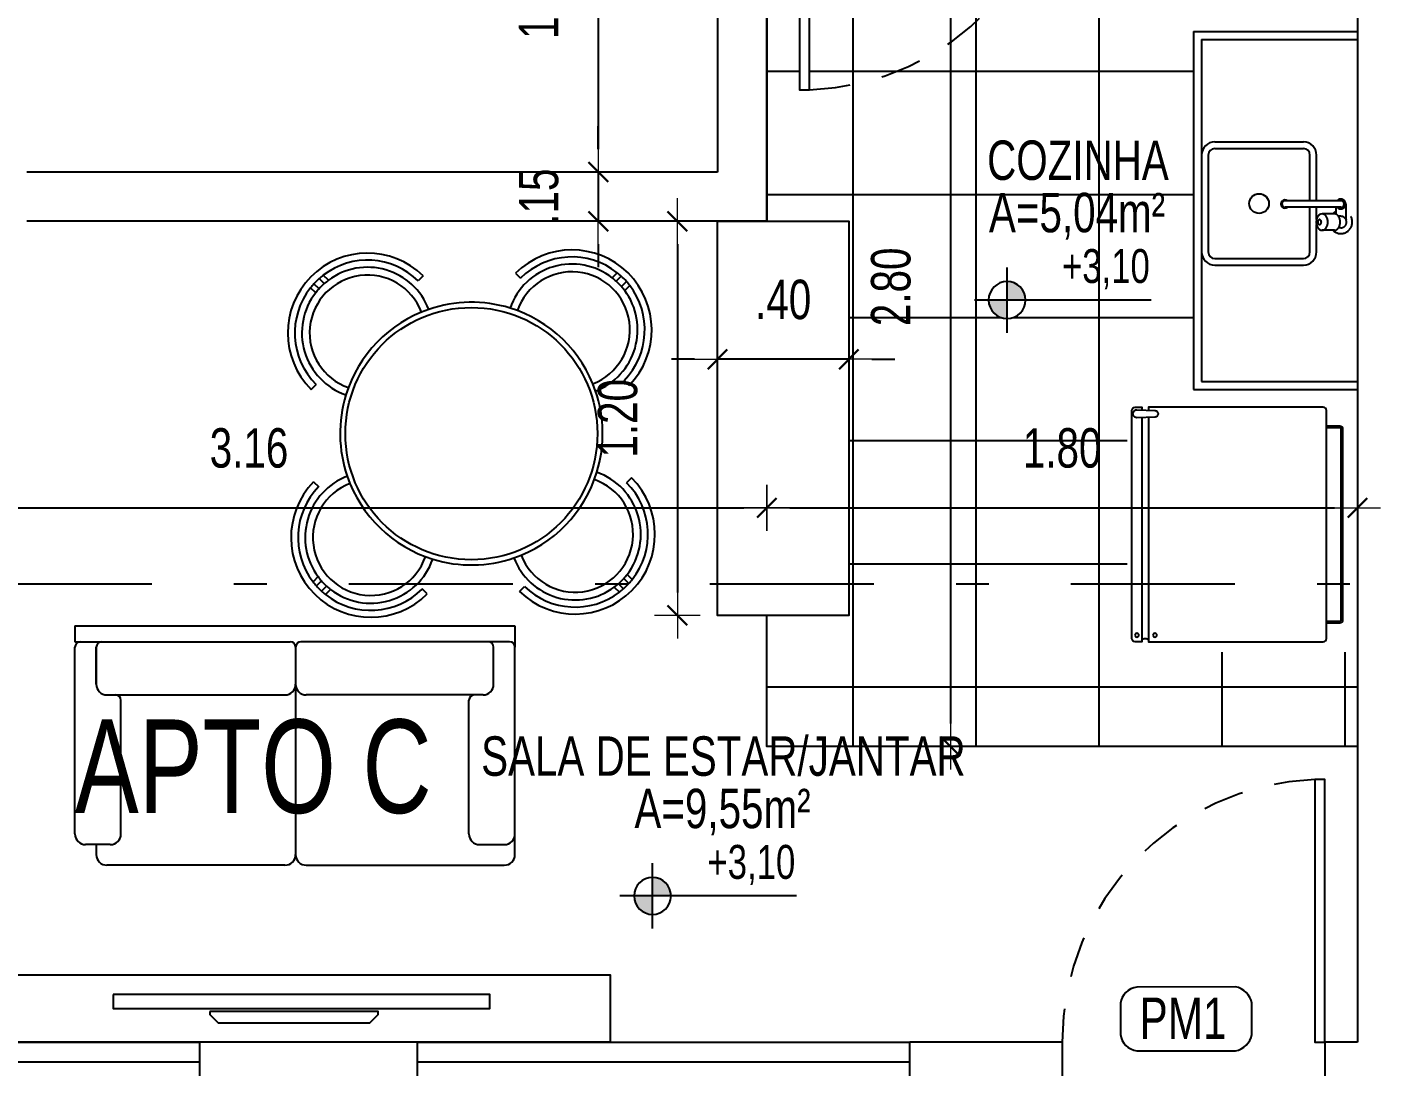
# Model space of a CAD drawing. Extents: x 425 to 531, y 796 to 840.
# Drawn here: x 441.046 to 445.171, y 816.908 to 820.074 of the extents above; entities that cross this region are included whole.
import ezdxf
from ezdxf.enums import TextEntityAlignment as Align

# ---------------------------------------------------------------- set-up
doc = ezdxf.new("R2010")
doc.units = 0
doc.header["$MEASUREMENT"] = 0
doc.header["$PDSIZE"] = -5
for name, pattern in [('CONTINU', [0]), ('DASHDOT', [1, 0.5, -0.25, 0, -0.25]), ('DASHED2', [0.375, 0.25, -0.125]), ('HIDDEN2', [0.1875, 0.125, -0.0625])]:
    doc.linetypes.add(name, pattern=pattern)
doc.layers.get('0').update_dxf_attribs({"linetype": 'CONTINUOUS'})
doc.layers.get('Defpoints').update_dxf_attribs({"linetype": 'CONTINUOUS'})
for name, color, linetype in [('01', 4, 'CONTINUOUS'), ('02', 8, 'CONTINUOUS'), ('AR-MOB', 252, 'CONTINUOUS'), ('COTA', 7, 'CONTINUOUS'), ('DIVERSOS', 1, 'CONTINUOUS'), ('E-txt-g', 3, 'CONTINUOUS'), ('E-TXT-Y', 2, 'CONTINUOUS'), ('LAYER7', 4, 'CONTINUOUS'), ('MÓVEIS', 233, 'CONTINUOUS')]:
    doc.layers.add(name, color=color, linetype=linetype)
for name, color, linetype, lineweight in [('E-Pen-C', 4, 'CONTINUOUS', 15), ('E-Pen-G', 3, 'CONTINUOUS', 30), ('E-Txt-W', 7, 'CONTINUOUS', 20)]:
    doc.layers.add(name, color=color, linetype=linetype, lineweight=lineweight)
doc.styles.add('F2', font='swisscl.ttf')
doc.styles.add('REG60', font='romans.shx', dxfattribs={"width": 0.8, "height": 0.15})
doc.styles.add('REG80', font='romans.shx', dxfattribs={"width": 0.8, "height": 0.2})
doc.dimstyles.new('DIMENSION-1', dxfattribs={"dimtxt": 0.11, "dimasz": 0.07, "dimexe": 1, "dimexo": 0, "dimgap": 0.12, "dimtad": 1, "dimzin": 7, "dimdsep": 46, "dimtxsty": 'F2', "dimblk1": 'TRACO', "dimblk2": 'TRACO', "dimsah": 1, "dimcen": 1, "dimse1": 1, "dimse2": 1, "dimclrd": 256, "dimclre": 256, "dimclrt": 6, "dimadec": 0, "dimazin": 0, "dimtfac": 1, "dimtix": 1, "dimtmove": 2, "dimatfit": 3, "dimldrblk": 'TRACO', "dimfxl": 1, "dimtolj": 1, "dimtzin": 0, "dimarcsym": 0})

# ---------------------------------------------------------------- blocks, each defined once
blk = doc.blocks.new('Mesa100_4')
at = {"layer": '01', "color": 8}
blk.add_circle((0, 0), 0.48, dxfattribs=at)
for centre, radius, start, end in [((-0.3955, 0.3832), 0.2205, 21.1088, 250.7034), ((-0.3955, 0.3832), 0.2771, 137.4499, 141.5942), ((-0.3955, 0.3832), 0.2771, 127.4996, 131.6623), ((-0.3955, 0.3832), 0.25, 126.5706, 131.1911), ((0.3832, 0.3955), 0.2205, 291.1088, 160.7034), ((0.3832, 0.3955), 0.25, 47.6067, 52.2022), ((0.3832, 0.3955), 0.2771, 47.4499, 51.5942), ((0.3832, 0.3955), 0.2771, 37.4996, 41.6623), ((-0.3955, 0.3832), 0.25, 137.6067, 142.2022), ((0.3832, 0.3955), 0.25, 36.5706, 41.1911), ((0, 0), 0.5, 108.9257, 162.8866), ((0, 0), 0.5, 18.9257, 72.8866), ((0, 0), 0.5, 288.9257, 342.8866), ((-0.3832, -0.3955), 0.2205, 111.1088, 340.7034), ((0, 0), 0.5, 198.9257, 252.8866), ((0.3955, -0.3832), 0.2205, 201.1088, 70.7034), ((-0.3832, -0.3955), 0.2771, 217.4996, 221.6623), ((-0.3832, -0.3955), 0.25, 216.5706, 221.1911), ((0.3955, -0.3832), 0.25, 317.6067, 322.2022), ((0.3955, -0.3832), 0.2771, 317.4499, 321.5942), ((-0.3832, -0.3955), 0.2771, 227.4499, 231.5942), ((-0.3832, -0.3955), 0.25, 227.6067, 232.2022), ((0.3955, -0.3832), 0.25, 306.5706, 311.1911), ((0.3955, -0.3832), 0.2771, 307.4996, 311.6623)]:
    blk.add_arc(centre, radius, start, end, dxfattribs=at)
at = {"layer": '02', "color": 8}
for p, q in [((-0.5801, 0.5517), (-0.5998, 0.5707)), ((-0.5601, 0.5713), (-0.5797, 0.5902)), ((-0.5444, 0.584), (-0.5642, 0.603)), ((-0.1835, 0.6007), (-0.2021, 0.5816)), ((0.1684, 0.6103), (0.1872, 0.5914)), ((0.5364, 0.593), (0.5553, 0.6126)), ((0.5517, 0.5801), (0.5707, 0.5998)), ((0.5713, 0.5601), (0.5902, 0.5797)), ((-0.593, 0.5364), (-0.6126, 0.5553)), ((0.584, 0.5444), (0.603, 0.5642)), ((-0.5455, 0.2291), (-0.545, 0.2296)), ((-0.6103, 0.1684), (-0.5914, 0.1872)), ((0.6007, 0.1835), (0.5816, 0.2021)), ((-0.6007, -0.1835), (-0.5816, -0.2021)), ((0.6103, -0.1684), (0.5914, -0.1872)), ((-0.584, -0.5444), (-0.603, -0.5642)), ((-0.5713, -0.5601), (-0.5902, -0.5797)), ((0.5801, -0.5517), (0.5998, -0.5707)), ((0.593, -0.5364), (0.6126, -0.5553)), ((-0.5517, -0.5801), (-0.5707, -0.5998)), ((-0.5364, -0.593), (-0.5553, -0.6126)), ((-0.1684, -0.6103), (-0.1872, -0.5914)), ((0.1835, -0.6007), (0.2021, -0.5816)), ((0.5444, -0.584), (0.5642, -0.603)), ((0.5601, -0.5713), (0.5797, -0.5902))]:
    blk.add_line(p, q, dxfattribs=at)
for centre, radius, start, end in [((-0.3955, 0.3832), 0.3037, 45.7426, 225), ((0.3832, 0.3955), 0.3037, 315.7426, 135), ((0.3832, 0.3955), 0.2771, 51.5942, 135), ((-0.3955, 0.3832), 0.2771, 45.7426, 127.4996), ((-0.3955, 0.3832), 0.25, 21.0509, 126.5706), ((0.3832, 0.3955), 0.25, 52.2022, 160.7613), ((-0.3955, 0.3832), 0.2771, 131.6623, 137.4499), ((-0.3955, 0.3832), 0.25, 131.1911, 137.6067), ((0.3832, 0.3955), 0.25, 41.1911, 47.6067), ((0.3832, 0.3955), 0.2771, 41.6623, 47.4499), ((-0.3955, 0.3832), 0.2771, 141.5942, 225), ((-0.3955, 0.3832), 0.25, 142.2022, 250.7613), ((0.3832, 0.3955), 0.25, 291.0509, 36.5706), ((0.3832, 0.3955), 0.2771, 315.7426, 37.4996), ((0, 0), 0.5, 72.8866, 108.9257), ((0, 0), 0.5, 342.8866, 18.9257), ((0, 0), 0.5, 162.8866, 198.9257), ((0.3955, -0.3832), 0.25, 322.2022, 70.7613), ((-0.3832, -0.3955), 0.3037, 135.7426, 315), ((-0.3832, -0.3955), 0.2771, 135.7426, 217.4996), ((-0.3832, -0.3955), 0.25, 111.0509, 216.5706), ((0.3955, -0.3832), 0.3037, 225.7426, 45), ((0.3955, -0.3832), 0.2771, 321.5942, 45), ((-0.3832, -0.3955), 0.25, 232.2022, 340.7613), ((0, 0), 0.5, 252.8866, 288.9257), ((0.3955, -0.3832), 0.25, 201.0509, 306.5706), ((-0.3832, -0.3955), 0.25, 221.1911, 227.6067), ((0.3955, -0.3832), 0.25, 311.1911, 317.6067), ((-0.3832, -0.3955), 0.2771, 221.6623, 227.4499), ((-0.3832, -0.3955), 0.2771, 231.5942, 315), ((0.3955, -0.3832), 0.2771, 225.7426, 307.4996), ((0.3955, -0.3832), 0.2771, 311.6623, 317.4499)]:
    blk.add_arc(centre, radius, start, end, dxfattribs=at)
blk = doc.blocks.new('F031')
at = {"color": 8}
for points in [[(62.3, 32.6), (62.3, -35.7), (9, -35.7, -0.414214), (8, -34.7), (8, 34.7, -0.414214), (9, 35.7), (62.3, 35.7), (62.3, 34.8)], [(64.3, 32.54), (64.3, -35.7), (66.3, -35.7, 0.414214), (67.3, -34.7), (67.3, 34.7, 0.414214), (66.3, 35.7), (64.3, 35.7), (64.3, 34.86)], [(8, -29.93), (4, -29.93, -0.414214), (3, -28.93), (3, 28.93, -0.414214), (4, 29.93), (8, 29.93)], [(8, -29.43), (4, -29.43, -0.414214), (3.5, -28.93), (3.5, 28.93, -0.414214), (4, 29.43), (8, 29.43)]]:
    blk.add_lwpolyline(points, format="xyb", dxfattribs=at)
blk.add_lwpolyline([(60.27, 32.7), (65.77, 32.5, 1.028522), (65.77, 34.9), (60.27, 34.7, 0.972269)], format="xyb", close=True, dxfattribs=at)
for centre in [(60.3, -33.7), (65.8, -33.7)]:
    blk.add_circle(centre, 0.6, dxfattribs=at)
blk.add_arc((63.3, -35.99), 1.28, 38.388, 141.612, dxfattribs=at)
blk = doc.blocks.new('TXT-AMB75')
at = {"layer": 'E-txt-g', "style": 'REG80', "width": 0.8, "flags": 8}
blk.add_attdef('TXT', text='', height=0.2, dxfattribs=at).set_placement((0.0055, 0.2964), align=Align.CENTER)
at = {"layer": 'E-Txt-W', "style": 'REG60', "width": 0.8, "flags": 8}
blk.add_attdef('TXT', text='', height=0.15, dxfattribs=at).set_placement((0.0055, 0.0271), align=Align.CENTER)
blk = doc.blocks.new('NIVEL')
at = {"layer": 'DIVERSOS'}
h = blk.add_hatch(color=7, dxfattribs=at)
h.paths.add_polyline_path([(0, 0.137, 0.414214), (-0.137, 0), (0, 0)])
h.paths.add_polyline_path([(0, 0), (0, -0.137, 0.414214), (0.137, 0)])
at = {"layer": 'DIVERSOS', "color": 7}
for p, q in [((0, 0.242), (0, -0.242)), ((1.067, 0), (-0.242, 0))]:
    blk.add_line(p, q, dxfattribs=at)
blk.add_circle((0, 0), 0.137, dxfattribs=at)
blk = doc.blocks.new('TRACO')
at = {"layer": 'E-Pen-C'}
for p, q in [((0, 1), (0, -1)), ((-1, 0), (1, 0))]:
    blk.add_line(p, q, dxfattribs=at)
at = {"layer": 'E-Pen-G'}
blk.add_line((-0.424, -0.424), (0.424, 0.424), dxfattribs=at)
blk = doc.blocks.new('*D240')
at = {"color": 4, "lineweight": -2, "transparency": 16777216}
blk.add_line((442.7865, 820.6131), (442.7865, 819.7031), dxfattribs=at)
at = {"layer": 'Defpoints', "color": 0, "linetype": 'CONTINU', "transparency": 16777216}
for p in [(443.2997, 820.6831), (442.7865, 819.6331), (443.1497, 819.6331)]:
    blk.add_point(p, dxfattribs=at)
at = {"color": 4, "linetype": 'CONTINU', "lineweight": -2, "transparency": 16777216, "xscale": 0.07, "yscale": 0.07, "zscale": 0.07}
for p, rotation in [((442.7865, 820.6831), 90), ((442.7865, 819.6331), 270)]:
    blk.add_blockref('TRACO', p, dxfattribs=dict(at, rotation=rotation))
at = {"color": 4, "linetype": 'CONTINU', "transparency": 16777216, "insert": (442.6051, 820.1581), "char_height": 0.12, "attachment_point": 5, "rotation": 90, "style": 'F2'}
blk.add_mtext('\\A1;1.05', dxfattribs=at)
blk = doc.blocks.new('*D241')
at = {"color": 4, "lineweight": -2, "transparency": 16777216}
for p, q in [((442.7865, 819.7031), (442.7865, 819.7731)), ((442.7865, 819.6331), (442.7865, 819.4831)), ((442.7865, 819.4131), (442.7865, 819.3431))]:
    blk.add_line(p, q, dxfattribs=at)
at = {"layer": 'Defpoints', "color": 0, "linetype": 'CONTINU', "transparency": 16777216}
for p in [(443.1497, 819.6331), (442.7865, 819.4831), (443.1239, 819.4831)]:
    blk.add_point(p, dxfattribs=at)
at = {"color": 4, "linetype": 'CONTINU', "lineweight": -2, "transparency": 16777216, "xscale": 0.07, "yscale": 0.07, "zscale": 0.07}
for p, rotation in [((442.7865, 819.6331), 270), ((442.7865, 819.4831), 90)]:
    blk.add_blockref('TRACO', p, dxfattribs=dict(at, rotation=rotation))
at = {"color": 4, "linetype": 'CONTINU', "transparency": 16777216, "insert": (442.6053, 819.5581), "char_height": 0.12, "attachment_point": 5, "rotation": 90, "style": 'F2'}
blk.add_mtext('\\A1;.15', dxfattribs=at)
blk = doc.blocks.new('*D254')
at = {"color": 4, "lineweight": -2, "transparency": 16777216}
blk.add_line((440.2147, 818.6107), (443.2297, 818.6107), dxfattribs=at)
at = {"layer": 'Defpoints', "color": 0, "linetype": 'CONTINU', "transparency": 16777216}
for p in [(443.2997, 819.4831), (443.2997, 818.6107), (440.1447, 818.2581)]:
    blk.add_point(p, dxfattribs=at)
at = {"color": 4, "linetype": 'CONTINU', "lineweight": -2, "transparency": 16777216, "xscale": 0.07, "yscale": 0.07, "zscale": 0.07, "rotation": 180}
blk.add_blockref('TRACO', (440.1447, 818.6107), dxfattribs=at)
at = {"color": 4, "linetype": 'CONTINU', "lineweight": -2, "transparency": 16777216, "xscale": 0.07, "yscale": 0.07, "zscale": 0.07}
blk.add_blockref('TRACO', (443.2997, 818.6107), dxfattribs=at)
at = {"color": 4, "linetype": 'CONTINU', "transparency": 16777216, "insert": (441.7222, 818.7922), "char_height": 0.12, "attachment_point": 5, "style": 'F2'}
blk.add_mtext('\\A1;3.16', dxfattribs=at)
blk = doc.blocks.new('*D255')
at = {"color": 4, "lineweight": -2, "transparency": 16777216}
blk.add_line((443.3697, 818.6107), (445.0297, 818.6107), dxfattribs=at)
at = {"layer": 'Defpoints', "color": 0, "linetype": 'CONTINU', "transparency": 16777216}
for p in [(443.2997, 819.4831), (445.0997, 818.6126), (445.0997, 818.6107)]:
    blk.add_point(p, dxfattribs=at)
at = {"color": 4, "linetype": 'CONTINU', "lineweight": -2, "transparency": 16777216, "xscale": 0.07, "yscale": 0.07, "zscale": 0.07, "rotation": 180}
blk.add_blockref('TRACO', (443.2997, 818.6107), dxfattribs=at)
at = {"color": 4, "linetype": 'CONTINU', "lineweight": -2, "transparency": 16777216, "xscale": 0.07, "yscale": 0.07, "zscale": 0.07}
blk.add_blockref('TRACO', (445.0997, 818.6107), dxfattribs=at)
at = {"color": 4, "linetype": 'CONTINU', "transparency": 16777216, "insert": (444.1997, 818.7922), "char_height": 0.12, "attachment_point": 5, "style": 'F2'}
blk.add_mtext('\\A1;1.80', dxfattribs=at)
blk = doc.blocks.new('*D256')
at = {"color": 4, "lineweight": -2, "transparency": 16777216}
for p, q in [((443.0797, 819.0628), (443.0097, 819.0628)), ((443.5497, 819.0628), (443.1497, 819.0628)), ((443.6197, 819.0628), (443.6897, 819.0628))]:
    blk.add_line(p, q, dxfattribs=at)
at = {"layer": 'Defpoints', "color": 0, "linetype": 'CONTINU', "transparency": 16777216}
for p in [(443.1497, 819.4831), (443.5497, 819.4831), (443.1497, 819.0628)]:
    blk.add_point(p, dxfattribs=at)
at = {"color": 4, "linetype": 'CONTINU', "lineweight": -2, "transparency": 16777216, "xscale": 0.07, "yscale": 0.07, "zscale": 0.07}
blk.add_blockref('TRACO', (443.1497, 819.0628), dxfattribs=at)
at = {"color": 4, "linetype": 'CONTINU', "lineweight": -2, "transparency": 16777216, "xscale": 0.07, "yscale": 0.07, "zscale": 0.07, "rotation": 180}
blk.add_blockref('TRACO', (443.5497, 819.0628), dxfattribs=at)
at = {"color": 4, "linetype": 'CONTINU', "transparency": 16777216, "insert": (443.3497, 819.2443), "char_height": 0.12, "attachment_point": 5, "style": 'F2'}
blk.add_mtext('\\A1;.40', dxfattribs=at)
blk = doc.blocks.new('*D257')
at = {"color": 4, "lineweight": -2, "transparency": 16777216}
blk.add_line((443.0273, 819.4131), (443.0273, 818.3531), dxfattribs=at)
at = {"layer": 'Defpoints', "color": 0, "linetype": 'CONTINU', "transparency": 16777216}
for p in [(443.5497, 819.4831), (443.0273, 818.2831), (443.5497, 818.2831)]:
    blk.add_point(p, dxfattribs=at)
at = {"color": 4, "linetype": 'CONTINU', "lineweight": -2, "transparency": 16777216, "xscale": 0.07, "yscale": 0.07, "zscale": 0.07}
for p, rotation in [((443.0273, 819.4831), 90), ((443.0273, 818.2831), 270)]:
    blk.add_blockref('TRACO', p, dxfattribs=dict(at, rotation=rotation))
at = {"color": 4, "linetype": 'CONTINU', "transparency": 16777216, "insert": (442.8459, 818.8831), "char_height": 0.12, "attachment_point": 5, "rotation": 90, "style": 'F2'}
blk.add_mtext('\\A1;1.20', dxfattribs=at)
blk = doc.blocks.new('*D259')
at = {"color": 4, "lineweight": -2, "transparency": 16777216}
blk.add_line((443.8598, 820.6131), (443.8598, 817.9538), dxfattribs=at)
at = {"layer": 'Defpoints', "color": 0, "linetype": 'CONTINU', "transparency": 16777216}
for p in [(443.3997, 820.6831), (443.678, 817.8838), (443.8598, 817.8838)]:
    blk.add_point(p, dxfattribs=at)
at = {"color": 4, "linetype": 'CONTINU', "lineweight": -2, "transparency": 16777216, "xscale": 0.07, "yscale": 0.07, "zscale": 0.07}
for p, rotation in [((443.8598, 820.6831), 90), ((443.8598, 817.8838), 270)]:
    blk.add_blockref('TRACO', p, dxfattribs=dict(at, rotation=rotation))
at = {"color": 4, "linetype": 'CONTINU', "transparency": 16777216, "insert": (443.6783, 819.2834), "char_height": 0.12, "attachment_point": 5, "rotation": 90, "style": 'F2'}
blk.add_mtext('\\A1;2.80', dxfattribs=at)

msp = doc.modelspace()

# ---------------------------------------------------------------- hatches: boundary and pattern name
h = msp.add_hatch()
h.set_pattern_fill('ANSI37,_O', color=8, scale=3, angle=45)
h.set_pattern_definition([(90, (-1.18764, 0.18993), (-0.375, 6e-17), []), (180, (-1.18764, 0.18993), (-6e-17, -0.375), [])])
edge = h.paths.add_edge_path(flags=16)
edge.add_line((444.4706, 819.2433), (443.9325, 819.2433))
edge = h.paths.add_edge_path(flags=16)
edge.add_arc((444.032, 819.2433), 0.0565, 0, 360)
edge = h.paths.add_edge_path(flags=16)
edge.add_line((444.032, 819.1439), (444.032, 819.3427))
h.paths.add_polyline_path([(443.9475, 819.5755), (444.5483, 819.5755), (444.5483, 819.7627), (443.9475, 819.7627)], flags=24)
h.paths.add_polyline_path([(443.8892, 819.3917), (444.6011, 819.3917), (444.6011, 819.6058), (443.8892, 819.6058)], flags=24)
h.paths.add_polyline_path([(443.8051, 819.1216), (443.8051, 819.4448), (443.552, 819.4448), (443.552, 819.1216)], flags=24)
h.paths.add_polyline_path([(444.0365, 818.6654), (444.3597, 818.6654), (444.3597, 818.9184), (444.0365, 818.9184)], flags=24)
h.paths.add_polyline_path([(444.1685, 819.2454), (444.5716, 819.2454), (444.5716, 819.4297), (444.1685, 819.4297)], flags=24)
h.paths.add_polyline_path([(443.4297, 820.6831), (443.4297, 819.8831), (443.3997, 819.8831), (443.3997, 820.6831), (443.2997, 820.6831), (443.2997, 819.4831), (443.5497, 819.4831), (443.5497, 818.2831), (443.2997, 818.2831), (443.2997, 817.8838), (445.0997, 817.8838), (445.0997, 818.1709), (444.3974, 818.1709), (444.3974, 818.9344), (444.5997, 818.9344), (444.5997, 820.059), (444.4313, 820.059), (444.4313, 820.6831)])

# ---------------------------------------------------------------- linework, layer by layer
at = {"color": 1, "linetype": 'Continuous', "ltscale": 0.35}
for p, q in [((443.1497, 822.3331), (443.1497, 819.6331)), ((443.2997, 820.6831), (443.2997, 819.4831)), ((445.0997, 820.6831), (445.0997, 816.9831)), ((445.0997, 819.9831), (445.0997, 816.9831)), ((445.0997, 819.6831), (445.0997, 816.9831)), ((445.0997, 819.6831), (445.0997, 816.9831)), ((443.1497, 819.6331), (441.0447, 819.6331)), ((443.2997, 819.4831), (441.0447, 819.4831)), ((442.2359, 816.9831), (441.572, 816.9831)), ((441.572, 816.8331), (441.572, 816.9831)), ((442.2359, 816.8331), (442.2359, 816.9831)), ((444.1997, 816.9831), (443.7359, 816.9831)), ((443.7359, 816.8331), (443.7359, 816.9831)), ((444.1997, 816.9831), (444.1997, 816.8331)), ((445.0997, 816.9831), (444.9997, 816.9831)), ((444.9997, 816.9831), (444.9997, 816.8331)), ((445.0997, 816.9831), (444.9997, 816.9831)), ((445.0997, 816.9831), (444.9997, 816.9831)), ((444.9997, 816.9831), (444.9997, 816.8331)), ((445.0997, 816.9831), (444.9997, 816.9831))]:
    msp.add_line(p, q, dxfattribs=at)
at = {"color": 8}
for p, q in [((444.5997, 820.0613), (445.0997, 820.0613)), ((444.5997, 820.0613), (444.5997, 818.9706)), ((444.6648, 819.7247), (444.9348, 819.7247)), ((444.6648, 819.7047), (444.9348, 819.7047)), ((444.6248, 819.6847), (444.6248, 819.3897)), ((444.6448, 819.6847), (444.6448, 819.3897)), ((444.9548, 819.5457), (444.9548, 819.6847)), ((444.9748, 819.5457), (444.9748, 819.6847)), ((445.0489, 819.5457), (444.8789, 819.5457)), ((445.0489, 819.5257), (444.8789, 819.5257)), ((444.6648, 819.3497), (444.9348, 819.3497)), ((444.5997, 818.9706), (445.0997, 818.9706)), ((441.1919, 818.2513), (441.1919, 818.2027)), ((441.1919, 818.2513), (442.5324, 818.2513)), ((442.5324, 818.2513), (442.5324, 818.1865)), ((441.1919, 818.2027), (441.2405, 818.2027)), ((441.1919, 817.6174), (441.1919, 818.1865)), ((441.2081, 818.2027), (441.2729, 818.2027)), ((441.2567, 818.0731), (441.2567, 818.1865)), ((441.2567, 818.1865), (441.2567, 818.0731)), ((441.2729, 818.2027), (441.848, 818.2027)), ((441.8642, 818.1865), (441.8642, 818.0731)), ((441.8642, 818.1865), (441.8642, 818.0731)), ((442.4514, 818.2027), (441.8804, 818.2027)), ((442.5162, 818.2027), (442.4514, 818.2027)), ((442.4676, 818.0731), (442.4676, 818.1865)), ((442.5324, 817.5547), (442.5324, 818.1865)), ((441.8642, 818.0731), (441.8642, 817.5547)), ((441.8642, 818.0731), (441.8642, 817.5547)), ((441.2891, 818.0407), (441.8318, 818.0407)), ((441.332, 817.6174), (441.332, 818.0245)), ((442.4352, 818.0407), (441.8966, 818.0407)), ((442.3923, 817.6174), (442.3923, 818.0245)), ((441.2996, 817.585), (441.2243, 817.585)), ((441.2567, 817.585), (441.2567, 817.5547)), ((441.2567, 817.585), (441.2567, 817.5547)), ((442.4247, 817.585), (442.5, 817.585)), ((441.8318, 817.5223), (441.2891, 817.5223)), ((441.8966, 817.5223), (442.338, 817.5223)), ((442.338, 817.5223), (442.5, 817.5223))]:
    msp.add_line(p, q, dxfattribs=at)
at = {"color": 8, "linetype": 'DASHED2', "ltscale": 0.35}
for p, q in [((445.0339, 819.5257), (445.0339, 819.5049)), ((445.0489, 819.4982), (445.0419, 819.4982)), ((445.0639, 819.5357), (445.0639, 819.4922)), ((445.0489, 819.4632), (445.0419, 819.4632))]:
    msp.add_line(p, q, dxfattribs=at)
at = {"color": 2, "linetype": 'DASHDOT'}
msp.add_line((429.9264, 818.3793), (456.1887, 818.3793), dxfattribs=at)
at = {"color": 8, "linetype": 'Continuous', "ltscale": 0.35}
for p, q in [((440.372, 816.9831), (441.572, 816.9831)), ((442.2359, 816.9831), (443.7359, 816.9831))]:
    msp.add_line(p, q, dxfattribs=at)
at = {"color": 7, "linetype": 'Continuous', "ltscale": 0.35}
for p, q in [((440.372, 816.9231), (441.572, 816.9231)), ((442.2359, 816.9231), (443.7359, 816.9231))]:
    msp.add_line(p, q, dxfattribs=at)
at = {"color": 8, "linetype": 'CONTINU'}
msp.add_lwpolyline([(443.2997, 819.4831), (443.2997, 820.6831), (445.0997, 820.6831), (445.0997, 817.8838), (443.2997, 817.8838), (443.2997, 818.2831)], dxfattribs=at)
at = {"color": 7, "linetype": 'CONTINU'}
for points in [[(443.3997, 820.6831), (443.3997, 819.8831), (443.4297, 819.8831), (443.4297, 820.6831)], [(444.9997, 816.9831), (444.9997, 817.7831), (444.9697, 817.7831), (444.9697, 816.9831)]]:
    msp.add_lwpolyline(points, close=True, dxfattribs=at)
at = {"color": 8, "linetype": 'DASHED2', "ltscale": 0.35}
msp.add_lwpolyline([(445.0293, 819.4557, 0.133256), (445.0357, 819.4575, 0.106756), (445.0418, 819.4631, 0.082828), (445.0456, 819.4708, 0.071352), (445.047, 819.4807, 0.071352), (445.0456, 819.4906, 0.082828), (445.0418, 819.4984, 0.106756), (445.0357, 819.504, 0.133256), (445.0293, 819.5057)], format="xyb", dxfattribs=at)
at = {"color": 3, "linetype": 'Continuous', "ltscale": 0.35}
msp.add_lwpolyline([(443.1497, 819.4831), (443.5497, 819.4831), (443.5497, 818.2831), (443.1497, 818.2831)], close=True, dxfattribs=at)
at = {"color": 8}
msp.add_lwpolyline([(442.8221, 816.9831), (440.9936, 816.9831), (440.9936, 817.1882), (442.8221, 817.1882)], close=True, dxfattribs=at)
at = {"color": 8, "linetype": 'HIDDEN2'}
for centre, start, end in [((443.3991, 820.6831), 272.1894, 0), ((445.0003, 816.9831), 92.1894, 180)]:
    msp.add_arc(centre, 0.8006, start, end, dxfattribs=at)
at = {"color": 8}
for centre, radius, start, end in [((444.6648, 819.6847), 0.04, 90, 180), ((444.6648, 819.6847), 0.02, 90, 180), ((444.9348, 819.6847), 0.04, 0, 90), ((444.9348, 819.6847), 0.02, 0, 90), ((444.8789, 819.5357), 0.0125, 53.1301, 306.8699), ((444.8789, 819.5357), 0.01, 90.0001, 270.0001), ((444.6648, 819.3897), 0.04, 180, 270), ((444.6648, 819.3897), 0.02, 180, 270), ((441.2081, 818.1865), 0.0162, 90, 180), ((441.2729, 818.1865), 0.0162, 90, 180), ((441.2729, 818.1865), 0.0162, 90, 180), ((441.848, 818.1865), 0.0162, 0, 90), ((441.8804, 818.1865), 0.0162, 90, 180), ((442.4514, 818.1865), 0.0162, 0, 90), ((442.5162, 818.1865), 0.0162, 0, 90), ((441.2891, 818.0731), 0.0324, 180, 270), ((441.2891, 818.0731), 0.0324, 180, 270), ((441.8318, 818.0731), 0.0324, 270, 0), ((441.8966, 818.0731), 0.0324, 180, 270), ((442.4352, 818.0731), 0.0324, 270, 0), ((441.3158, 818.0245), 0.0162, 0, 90), ((442.4085, 818.0245), 0.0162, 90, 180), ((441.2243, 817.6174), 0.0324, 180, 270), ((441.2996, 817.6174), 0.0324, 270, 0), ((442.4247, 817.6174), 0.0324, 180, 270), ((442.5, 817.6174), 0.0324, 270, 0), ((441.2891, 817.5547), 0.0324, 180, 270), ((441.8318, 817.5547), 0.0324, 270, 0), ((441.8966, 817.5547), 0.0324, 180, 270), ((442.5, 817.5547), 0.0324, 270, 0)]:
    msp.add_arc(centre, radius, start, end, dxfattribs=at)
at = {"color": 8, "linetype": 'DASHED2', "ltscale": 0.35}
for centre, radius, start, end in [((445.0489, 819.5357), 0.015, 221.8103, 138.1897), ((445.0489, 819.5357), 0.01, 270.0002, 90.0002), ((445.0489, 819.4807), 0.035, 225.5847, 64.6231), ((445.0489, 819.4807), 0.035, 115.3769, 134.4153), ((445.0489, 819.4807), 0.0175, 31.0027, 90), ((445.0489, 819.4807), 0.0175, 270, 24.62), ((445.0739, 819.4922), 0.01, 180, 204.62)]:
    msp.add_arc(centre, radius, start, end, dxfattribs=at)
at = {"layer": 'AR-MOB'}
for points in [[(441.3078, 817.1288), (441.3078, 817.086), (442.4558, 817.086), (442.4558, 817.1288)], [(441.6027, 817.0763), (441.6027, 817.0677), (441.6284, 817.0421), (442.0901, 817.0421), (442.1157, 817.0677), (442.1157, 817.0763)]]:
    msp.add_lwpolyline(points, close=True, dxfattribs=at)
at = {"layer": 'COTA', "color": 8, "linetype": 'Continuous'}
for p, q in [((444.6247, 820.0363), (445.0997, 820.0363)), ((444.6247, 820.0363), (444.6247, 818.9956)), ((444.9548, 819.3897), (444.9548, 819.5257)), ((444.9748, 819.4882), (444.9748, 819.5257)), ((444.9748, 819.4882), (444.9748, 819.5257)), ((445.0293, 819.5057), (444.9917, 819.5057)), ((444.9748, 819.3897), (444.9748, 819.4733)), ((445.0293, 819.4557), (444.9917, 819.4557)), ((444.6648, 819.3697), (444.9348, 819.3697)), ((444.6247, 818.9956), (445.0997, 818.9956))]:
    msp.add_line(p, q, dxfattribs=at)
for points in [[(444.9917, 819.5057, 0.133256), (444.9853, 819.504, 0.106756), (444.9792, 819.4984, 0.082828), (444.9755, 819.4906, 0.071352), (444.974, 819.4807, 0.071352), (444.9755, 819.4708, 0.082828), (444.9792, 819.4631, 0.106756), (444.9853, 819.4575, 0.133256), (444.9917, 819.4557, 0.133256), (444.9981, 819.4575, 0.106756), (445.0042, 819.4631, 0.082828), (445.008, 819.4708, 0.071352), (445.0094, 819.4807, 0.071352), (445.008, 819.4906, 0.082828), (445.0042, 819.4984, 0.106756), (444.9981, 819.504, 0.133256)], [(444.9842, 819.4732, 0.133256), (444.9861, 819.4738, 0.106756), (444.988, 819.4754, 0.082828), (444.9891, 819.4778, 0.071352), (444.9895, 819.4807, 0.071352), (444.9891, 819.4837, 0.082828), (444.988, 819.486, 0.106756), (444.9861, 819.4877, 0.133256), (444.9842, 819.4882, 0.133256), (444.9823, 819.4877, 0.106756), (444.9805, 819.486, 0.082828), (444.9793, 819.4837, 0.071352), (444.9789, 819.4807, 0.071352), (444.9793, 819.4778, 0.082828), (444.9805, 819.4754, 0.106756), (444.9823, 819.4738, 0.133256)]]:
    msp.add_lwpolyline(points, format="xyb", close=True, dxfattribs=at)
at = {"layer": 'COTA', "color": 4, "linetype": 'Continuous'}
msp.add_lwpolyline([(444.7775, 817.1017, 0.331371), (444.7275, 817.1517), (444.4272, 817.1514, 0.332506), (444.3772, 817.1017), (444.3772, 817.0071, 0.330378), (444.4272, 816.9568), (444.7275, 816.9571, 0.331371), (444.7775, 817.0071)], format="xyb", close=True, dxfattribs=at)
at = {"layer": 'COTA', "color": 8, "linetype": 'Continuous'}
msp.add_circle((444.7998, 819.5372), 0.03, dxfattribs=at)
for radius in [0.04, 0.02]:
    msp.add_arc((444.9348, 819.3897), radius, 270, 0, dxfattribs=at)

# ---------------------------------------------------------------- block references
ref = msp.add_blockref('TXT-AMB75', (444.2464, 819.393), dxfattribs=dict(xscale=-0.7290000000000001, yscale=0.7290000000000001, zscale=0.7290000000000001))
ref.add_attrib('TXT', 'COZINHA', dxfattribs={"layer": 'E-txt-g', "color": 2, "height": 0.12, "style": 'F2'}).set_placement((444.2479, 819.6091), align=Align.CENTER)
ref.add_attrib('TXT', 'A=5,04m²', dxfattribs={"layer": 'E-Txt-W', "height": 0.12, "style": 'F2'}).set_placement((444.2451, 819.4497), align=Align.CENTER)
at = {"xscale": 0.8, "yscale": 0.8, "zscale": 0.8, "rotation": 90}
msp.add_blockref('Mesa100_4', (442.3997, 818.8365), dxfattribs=at)
ref = msp.add_blockref('TXT-AMB75', (443.1661, 817.5785), dxfattribs=dict(xscale=-0.7290000000000001, yscale=0.7290000000000001, zscale=0.7290000000000001))
ref.add_attrib('TXT', 'SALA DE ESTAR/JANTAR', dxfattribs={"layer": 'E-txt-g', "color": 2, "height": 0.12, "style": 'F2'}).set_placement((443.1676, 817.7946), align=Align.CENTER)
ref.add_attrib('TXT', 'A=9,55m²', dxfattribs={"layer": 'E-Txt-W', "height": 0.12, "style": 'F2'}).set_placement((443.1649, 817.6351), align=Align.CENTER)
at = {"layer": 'LAYER7', "color": 7, "linetype": 'Continuous', "xscale": -0.4112492585603448, "yscale": 0.4112492585603448, "zscale": 0.4112492585603448, "rotation": 180}
for p in [(444.032, 819.2433), (442.9517, 817.4287)]:
    msp.add_blockref('NIVEL', p, dxfattribs=at)
at = {"layer": 'MÓVEIS', "xscale": -0.009999999999990905, "yscale": 0.009999999999990905, "zscale": 0.009999999999990905}
msp.add_blockref('F031', (445.0854, 818.5598), dxfattribs=at)

# ---------------------------------------------------------------- texts
at = {"color": 7, "linetype": 'Continuous', "style": 'F2'}
for p in [(444.1992, 819.3985), (443.119, 817.5839)]:
    msp.add_text('+3,10', height=0.10318, dxfattribs=at).set_placement(p, align=Align.TOP_LEFT)
at = {"color": 4, "linetype": 'Continuous', "style": 'F2'}
msp.add_text('PM1', height=0.12589, dxfattribs=at).set_placement((444.4354, 817.1192), align=Align.TOP_LEFT)
at = {"layer": 'E-TXT-Y', "style": 'F2'}
msp.add_text('APTO C', height=0.28489, dxfattribs=at).set_placement((441.1914, 817.6812))

# ---------------------------------------------------------------- dimensions: what is measured, and where the dimension line sits
at = {"color": 8, "linetype": 'CONTINU'}
for base, p1, p2, picture, middle in [((442.7865, 819.6331), (443.2997, 820.6831), (443.1497, 819.6331), '*D240', (442.6051, 820.1581)), ((443.8598, 817.8838), (443.3997, 820.6831), (443.678, 817.8838), '*D259', (443.6783, 819.2834)), ((442.7865, 819.4831), (443.1497, 819.6331), (443.1239, 819.4831), '*D241', (442.6053, 819.5581)), ((443.0273, 818.2831), (443.5497, 819.4831), (443.5497, 818.2831), '*D257', (442.8459, 818.8831))]:
    dim = msp.add_linear_dim(base=base, p1=p1, p2=p2, angle=90, dimstyle='DIMENSION-1', override={"dimtxt": 0.12, "dimclrd": 4, "dimclrt": 4, "dimfxl": 0.1, "dimfxlon": 1}, dxfattribs=at)
    dim.commit()
    dim.dimension.update_dxf_attribs({"geometry": picture, "text_midpoint": middle})
for base, p1, p2, picture, middle in [((443.2996730465, 818.6107005451), (440.1446730465, 818.2580838621), (443.2996730465, 819.4830838621), '*D254', (441.7221730465, 818.7922339658)), ((443.1497, 819.0628), (443.5497, 819.4831), (443.1497, 819.4831), '*D256', (443.3497, 819.2443)), ((445.0997, 818.6107), (443.2997, 819.4831), (445.0997, 818.6126), '*D255', (444.1997, 818.7922))]:
    dim = msp.add_linear_dim(base=base, p1=p1, p2=p2, dimstyle='DIMENSION-1', override={"dimtxt": 0.12, "dimclrd": 4, "dimclrt": 4, "dimfxl": 0.1, "dimfxlon": 1}, dxfattribs=at)
    dim.commit()
    dim.dimension.update_dxf_attribs({"geometry": picture, "text_midpoint": middle})

doc.saveas('drawing.dxf')
